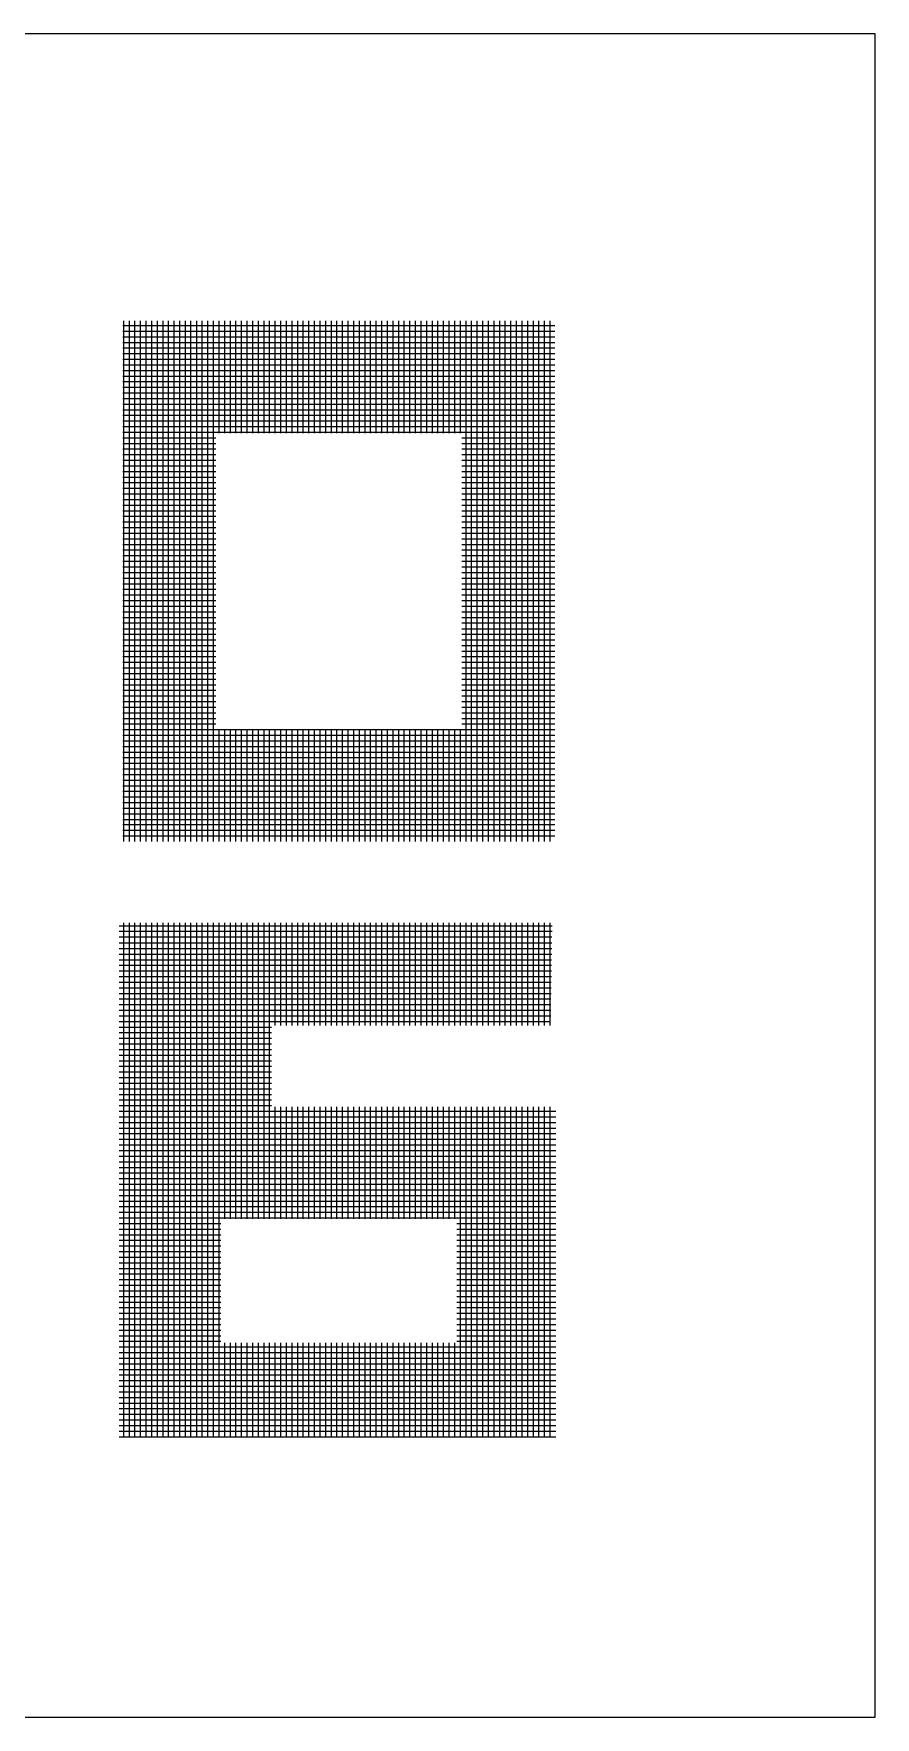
# Model space of a CAD drawing. Header units: millimetres. Extents: x -30 to 30, y -30 to 30.
# Drawn here: x 0 to 30, y -30 to 30 of the extents above; entities that cross this region are included whole.
import ezdxf

# ---------------------------------------------------------------- set-up
doc = ezdxf.new("R2010")
doc.units = ezdxf.units.MM
doc.layers.add('图层01', color=12, linetype='Continuous', true_color=0xc80000)

msp = doc.modelspace()

# ---------------------------------------------------------------- linework, layer by layer
at = {"layer": '图层01'}
msp.add_lwpolyline([(-30, -30), (30, -30), (30, 30), (-30, 30)], close=True, dxfattribs=at)
msp.add_lwpolyline([(-30, -30), (30, -30), (30, 30), (-30, 30)], close=True, dxfattribs=at)
msp.add_lwpolyline([(-30, -30), (30, -30), (30, 30), (-30, 30)], close=True, dxfattribs=at)
msp.add_lwpolyline([(-30, -30), (30, -30), (30, 30), (-30, 30)], close=True, dxfattribs=at)
msp.add_lwpolyline([(-30, -30), (30, -30), (30, 30), (-30, 30)], close=True, dxfattribs=at)
msp.add_lwpolyline([(-30, -30), (30, -30), (30, 30), (-30, 30)], close=True, dxfattribs=at)
msp.add_lwpolyline([(-30, -30), (30, -30), (30, 30), (-30, 30)], close=True, dxfattribs=at)
msp.add_lwpolyline([(-30, -30), (30, -30), (30, 30), (-30, 30)], close=True, dxfattribs=at)
msp.add_lwpolyline([(-30, -30), (30, -30), (30, 30), (-30, 30)], close=True, dxfattribs=at)
msp.add_lwpolyline([(-30, -30), (30, -30), (30, 30), (-30, 30)], close=True, dxfattribs=at)
msp.add_lwpolyline([(-30, -30), (30, -30), (30, 30), (-30, 30)], close=True, dxfattribs=at)
msp.add_lwpolyline([(-30, -30), (30, -30), (30, 30), (-30, 30)], close=True, dxfattribs=at)
msp.add_lwpolyline([(-30, -30), (30, -30), (30, 30), (-30, 30)], close=True, dxfattribs=at)
msp.add_lwpolyline([(-30, -30), (30, -30), (30, 30), (-30, 30)], close=True, dxfattribs=at)
msp.add_lwpolyline([(-30, -30), (30, -30), (30, 30), (-30, 30)], close=True, dxfattribs=at)
msp.add_lwpolyline([(-30, -30), (30, -30), (30, 30), (-30, 30)], close=True, dxfattribs=at)
msp.add_lwpolyline([(-30, -30), (30, -30), (30, 30), (-30, 30)], close=True, dxfattribs=at)
msp.add_lwpolyline([(-30, -30), (30, -30), (30, 30), (-30, 30)], close=True, dxfattribs=at)
msp.add_lwpolyline([(-30, -30), (30, -30), (30, 30), (-30, 30)], close=True, dxfattribs=at)
msp.add_lwpolyline([(-30, -30), (30, -30), (30, 30), (-30, 30)], close=True, dxfattribs=at)
msp.add_lwpolyline([(-30, -30), (30, -30), (30, 30), (-30, 30)], close=True, dxfattribs=at)
msp.add_lwpolyline([(-30, -30), (30, -30), (30, 30), (-30, 30)], close=True, dxfattribs=at)
msp.add_lwpolyline([(-30, -30), (30, -30), (30, 30), (-30, 30)], close=True, dxfattribs=at)
msp.add_lwpolyline([(-30, -30), (30, -30), (30, 30), (-30, 30)], close=True, dxfattribs=at)
msp.add_lwpolyline([(-30, -30), (30, -30), (30, 30), (-30, 30)], close=True, dxfattribs=at)
msp.add_lwpolyline([(-30, -30), (30, -30), (30, 30), (-30, 30)], close=True, dxfattribs=at)
msp.add_lwpolyline([(-30, -30), (30, -30), (30, 30), (-30, 30)], close=True, dxfattribs=at)
msp.add_lwpolyline([(-30, -30), (30, -30), (30, 30), (-30, 30)], close=True, dxfattribs=at)
msp.add_lwpolyline([(-30, -30), (30, -30), (30, 30), (-30, 30)], close=True, dxfattribs=at)
msp.add_lwpolyline([(-30, -30), (30, -30), (30, 30), (-30, 30)], close=True, dxfattribs=at)
msp.add_lwpolyline([(-30, -30), (30, -30), (30, 30), (-30, 30)], close=True, dxfattribs=at)
msp.add_lwpolyline([(-30, -30), (30, -30), (30, 30), (-30, 30)], close=True, dxfattribs=at)
msp.add_lwpolyline([(-30, -30), (30, -30), (30, 30), (-30, 30)], close=True, dxfattribs=at)
msp.add_lwpolyline([(-30, -30), (30, -30), (30, 30), (-30, 30)], close=True, dxfattribs=at)
msp.add_lwpolyline([(-30, -30), (30, -30), (30, 30), (-30, 30)], close=True, dxfattribs=at)
msp.add_lwpolyline([(-30, -30), (30, -30), (30, 30), (-30, 30)], close=True, dxfattribs=at)
msp.add_lwpolyline([(-30, -30), (30, -30), (30, 30), (-30, 30)], close=True, dxfattribs=at)
msp.add_lwpolyline([(-30, -30), (30, -30), (30, 30), (-30, 30)], close=True, dxfattribs=at)
msp.add_lwpolyline([(-30, -30), (30, -30), (30, 30), (-30, 30)], close=True, dxfattribs=at)
msp.add_lwpolyline([(-30, -30), (30, -30), (30, 30), (-30, 30)], close=True, dxfattribs=at)
for points in [[(3.177, 19.6), (18.581, 19.6)], [(3.177, 19.6), (18.581, 19.6)], [(3.177, 19.4), (18.581, 19.4)], [(3.177, 19.4), (18.581, 19.4)], [(3.177, 19.2), (18.581, 19.2)], [(3.177, 19.2), (18.581, 19.2)], [(3.2, 19.761), (3.2, 1.207)], [(3.2, 19.761), (3.2, 1.207)], [(3.4, 19.761), (3.4, 1.207)], [(3.4, 19.761), (3.4, 1.207)], [(3.6, 19.761), (3.6, 1.207)], [(3.6, 19.761), (3.6, 1.207)], [(3.8, 19.761), (3.8, 1.207)], [(3.8, 19.761), (3.8, 1.207)], [(4, 19.761), (4, 1.207)], [(4, 19.761), (4, 1.207)], [(4.2, 19.761), (4.2, 1.207)], [(4.2, 19.761), (4.2, 1.207)], [(4.4, 19.761), (4.4, 1.207)], [(4.4, 19.761), (4.4, 1.207)], [(4.6, 19.761), (4.6, 1.207)], [(4.6, 19.761), (4.6, 1.207)], [(4.8, 19.761), (4.8, 1.207)], [(4.8, 19.761), (4.8, 1.207)], [(5, 19.761), (5, 1.207)], [(5, 19.761), (5, 1.207)], [(5.2, 19.761), (5.2, 1.207)], [(5.2, 19.761), (5.2, 1.207)], [(5.4, 19.761), (5.4, 1.207)], [(5.4, 19.761), (5.4, 1.207)], [(5.6, 1.207), (5.6, 19.761)], [(5.6, 1.207), (5.6, 19.761)], [(5.8, 19.761), (5.8, 1.207)], [(5.8, 19.761), (5.8, 1.207)], [(6, 19.761), (6, 1.207)], [(6, 19.761), (6, 1.207)], [(6.2, 19.761), (6.2, 1.207)], [(6.2, 19.761), (6.2, 1.207)], [(6.4, 19.761), (6.4, 1.207)], [(6.4, 19.761), (6.4, 1.207)], [(6.6, 19.761), (6.6, 15.76)], [(6.6, 19.761), (6.6, 15.76)], [(6.8, 19.761), (6.8, 15.76)], [(6.8, 19.761), (6.8, 15.76)], [(7, 19.761), (7, 15.76)], [(7, 19.761), (7, 15.76)], [(7.2, 19.761), (7.2, 15.76)], [(7.2, 19.761), (7.2, 15.76)], [(7.4, 19.761), (7.4, 15.76)], [(7.4, 19.761), (7.4, 15.76)], [(7.6, 19.761), (7.6, 15.76)], [(7.6, 19.761), (7.6, 15.76)], [(7.8, 19.761), (7.8, 15.76)], [(7.8, 19.761), (7.8, 15.76)], [(8, 19.761), (8, 15.76)], [(8, 19.761), (8, 15.76)], [(8.2, 19.761), (8.2, 15.76)], [(8.2, 19.761), (8.2, 15.76)], [(8.4, 19.761), (8.4, 15.76)], [(8.4, 19.761), (8.4, 15.76)], [(8.6, 19.761), (8.6, 15.76)], [(8.6, 19.761), (8.6, 15.76)], [(8.8, 19.761), (8.8, 15.76)], [(8.8, 19.761), (8.8, 15.76)], [(9, 19.761), (9, 15.76)], [(9, 19.761), (9, 15.76)], [(9.2, 19.761), (9.2, 15.76)], [(9.2, 19.761), (9.2, 15.76)], [(9.4, 19.761), (9.4, 15.76)], [(9.4, 19.761), (9.4, 15.76)], [(9.6, 19.761), (9.6, 15.76)], [(9.6, 19.761), (9.6, 15.76)], [(9.8, 19.761), (9.8, 15.76)], [(9.8, 19.761), (9.8, 15.76)], [(10, 19.761), (10, 15.76)], [(10, 19.761), (10, 15.76)], [(10.2, 19.761), (10.2, 15.76)], [(10.2, 19.761), (10.2, 15.76)], [(10.4, 19.761), (10.4, 15.76)], [(10.4, 19.761), (10.4, 15.76)], [(10.6, 19.761), (10.6, 15.76)], [(10.6, 19.761), (10.6, 15.76)], [(10.8, 19.761), (10.8, 15.76)], [(10.8, 19.761), (10.8, 15.76)], [(11, 19.761), (11, 15.76)], [(11, 19.761), (11, 15.76)], [(11.2, 19.761), (11.2, 15.76)], [(11.2, 19.761), (11.2, 15.76)], [(11.4, 19.761), (11.4, 15.76)], [(11.4, 19.761), (11.4, 15.76)], [(11.6, 19.761), (11.6, 15.76)], [(11.6, 19.761), (11.6, 15.76)], [(11.8, 19.761), (11.8, 15.76)], [(11.8, 19.761), (11.8, 15.76)], [(12, 19.761), (12, 15.76)], [(12, 19.761), (12, 15.76)], [(12.2, 19.761), (12.2, 15.76)], [(12.2, 19.761), (12.2, 15.76)], [(12.4, 19.761), (12.4, 15.76)], [(12.4, 19.761), (12.4, 15.76)], [(12.6, 19.761), (12.6, 15.76)], [(12.6, 19.761), (12.6, 15.76)], [(12.8, 19.761), (12.8, 15.76)], [(12.8, 19.761), (12.8, 15.76)], [(13, 19.761), (13, 15.76)], [(13, 19.761), (13, 15.76)], [(13.2, 19.761), (13.2, 15.76)], [(13.2, 19.761), (13.2, 15.76)], [(13.4, 19.761), (13.4, 15.76)], [(13.4, 19.761), (13.4, 15.76)], [(13.6, 19.761), (13.6, 15.76)], [(13.6, 19.761), (13.6, 15.76)], [(13.8, 19.761), (13.8, 15.76)], [(13.8, 19.761), (13.8, 15.76)], [(14, 19.761), (14, 15.76)], [(14, 19.761), (14, 15.76)], [(14.2, 19.761), (14.2, 15.76)], [(14.2, 19.761), (14.2, 15.76)], [(14.4, 19.761), (14.4, 15.76)], [(14.4, 19.761), (14.4, 15.76)], [(14.6, 19.761), (14.6, 15.76)], [(14.6, 19.761), (14.6, 15.76)], [(14.8, 19.761), (14.8, 15.76)], [(14.8, 19.761), (14.8, 15.76)], [(15, 19.761), (15, 15.76)], [(15, 19.761), (15, 15.76)], [(15.2, 19.761), (15.2, 15.76)], [(15.2, 19.761), (15.2, 15.76)], [(15.4, 19.761), (15.4, 1.207)], [(15.4, 19.761), (15.4, 1.207)], [(15.6, 19.761), (15.6, 1.207)], [(15.6, 19.761), (15.6, 1.207)], [(15.8, 19.761), (15.8, 1.207)], [(15.8, 19.761), (15.8, 1.207)], [(16, 19.761), (16, 1.207)], [(16, 19.761), (16, 1.207)], [(16.2, 19.761), (16.2, 1.207)], [(16.2, 19.761), (16.2, 1.207)], [(16.4, 19.761), (16.4, 1.207)], [(16.4, 19.761), (16.4, 1.207)], [(16.6, 19.761), (16.6, 1.207)], [(16.6, 19.761), (16.6, 1.207)], [(16.8, 19.761), (16.8, 1.207)], [(16.8, 19.761), (16.8, 1.207)], [(17, 19.761), (17, 1.207)], [(17, 19.761), (17, 1.207)], [(17.2, 19.761), (17.2, 1.207)], [(17.2, 19.761), (17.2, 1.207)], [(17.4, 19.761), (17.4, 1.207)], [(17.4, 19.761), (17.4, 1.207)], [(17.6, 19.761), (17.6, 1.207)], [(17.6, 19.761), (17.6, 1.207)], [(17.8, 19.761), (17.8, 1.207)], [(17.8, 19.761), (17.8, 1.207)], [(18, 19.761), (18, 1.207)], [(18, 19.761), (18, 1.207)], [(18.2, 19.761), (18.2, 1.207)], [(18.2, 19.761), (18.2, 1.207)], [(18.4, 19.761), (18.4, 1.207)], [(18.4, 19.761), (18.4, 1.207)], [(3.177, 19), (18.581, 19)], [(3.177, 19), (18.581, 19)], [(3.177, 18.8), (18.581, 18.8)], [(3.177, 18.8), (18.581, 18.8)], [(3.177, 18.6), (18.581, 18.6)], [(3.177, 18.6), (18.581, 18.6)], [(3.177, 18.4), (18.581, 18.4)], [(3.177, 18.4), (18.581, 18.4)], [(3.177, 18.2), (18.581, 18.2)], [(3.177, 18.2), (18.581, 18.2)], [(3.177, 18), (18.581, 18)], [(3.177, 18), (18.581, 18)], [(3.177, 17.8), (18.581, 17.8)], [(3.177, 17.8), (18.581, 17.8)], [(3.177, 17.6), (18.581, 17.6)], [(3.177, 17.6), (18.581, 17.6)], [(3.177, 17.4), (18.581, 17.4)], [(3.177, 17.4), (18.581, 17.4)], [(3.177, 17.2), (18.581, 17.2)], [(3.177, 17.2), (18.581, 17.2)], [(3.177, 17), (18.581, 17)], [(3.177, 17), (18.581, 17)], [(3.177, 16.8), (18.581, 16.8)], [(3.177, 16.8), (18.581, 16.8)], [(3.177, 16.6), (18.581, 16.6)], [(3.177, 16.6), (18.581, 16.6)], [(3.177, 16.4), (18.581, 16.4)], [(3.177, 16.4), (18.581, 16.4)], [(3.177, 16.2), (18.581, 16.2)], [(3.177, 16.2), (18.581, 16.2)], [(3.177, 16), (18.581, 16)], [(3.177, 16), (18.581, 16)], [(3.177, 15.8), (18.581, 15.8)], [(3.177, 15.8), (18.581, 15.8)], [(3.177, 15.6), (6.499, 15.6)], [(3.177, 15.6), (6.499, 15.6)], [(15.259, 15.6), (18.581, 15.6)], [(15.259, 15.6), (18.581, 15.6)], [(3.177, 15.4), (6.499, 15.4)], [(3.177, 15.4), (6.499, 15.4)], [(3.177, 15.2), (6.499, 15.2)], [(3.177, 15.2), (6.499, 15.2)], [(3.177, 15), (6.499, 15)], [(3.177, 15), (6.499, 15)], [(15.259, 15.4), (18.581, 15.4)], [(15.259, 15.4), (18.581, 15.4)], [(15.259, 15.2), (18.581, 15.2)], [(15.259, 15.2), (18.581, 15.2)], [(15.259, 15), (18.581, 15)], [(15.259, 15), (18.581, 15)], [(3.177, 14.8), (6.499, 14.8)], [(3.177, 14.8), (6.499, 14.8)], [(3.177, 14.6), (6.499, 14.6)], [(3.177, 14.6), (6.499, 14.6)], [(3.177, 14.4), (6.499, 14.4)], [(3.177, 14.4), (6.499, 14.4)], [(15.259, 14.8), (18.581, 14.8)], [(15.259, 14.8), (18.581, 14.8)], [(15.259, 14.6), (18.581, 14.6)], [(15.259, 14.6), (18.581, 14.6)], [(15.259, 14.4), (18.581, 14.4)], [(15.259, 14.4), (18.581, 14.4)], [(3.177, 14.2), (6.499, 14.2)], [(3.177, 14.2), (6.499, 14.2)], [(3.177, 14), (6.499, 14)], [(3.177, 14), (6.499, 14)], [(3.177, 13.8), (6.499, 13.8)], [(3.177, 13.8), (6.499, 13.8)], [(15.259, 14.2), (18.581, 14.2)], [(15.259, 14.2), (18.581, 14.2)], [(15.259, 14), (18.581, 14)], [(15.259, 14), (18.581, 14)], [(15.259, 13.8), (18.581, 13.8)], [(15.259, 13.8), (18.581, 13.8)], [(3.177, 13.6), (6.499, 13.6)], [(3.177, 13.6), (6.499, 13.6)], [(3.177, 13.4), (6.499, 13.4)], [(3.177, 13.4), (6.499, 13.4)], [(3.177, 13.2), (6.499, 13.2)], [(3.177, 13.2), (6.499, 13.2)], [(15.259, 13.6), (18.581, 13.6)], [(15.259, 13.6), (18.581, 13.6)], [(15.259, 13.4), (18.581, 13.4)], [(15.259, 13.4), (18.581, 13.4)], [(15.259, 13.2), (18.581, 13.2)], [(15.259, 13.2), (18.581, 13.2)], [(3.177, 13), (6.499, 13)], [(3.177, 13), (6.499, 13)], [(3.177, 12.8), (6.499, 12.8)], [(3.177, 12.8), (6.499, 12.8)], [(3.177, 12.6), (6.499, 12.6)], [(3.177, 12.6), (6.499, 12.6)], [(15.259, 13), (18.581, 13)], [(15.259, 13), (18.581, 13)], [(15.259, 12.8), (18.581, 12.8)], [(15.259, 12.8), (18.581, 12.8)], [(15.259, 12.6), (18.581, 12.6)], [(15.259, 12.6), (18.581, 12.6)], [(3.177, 12.4), (6.499, 12.4)], [(3.177, 12.4), (6.499, 12.4)], [(3.177, 12.2), (6.499, 12.2)], [(3.177, 12.2), (6.499, 12.2)], [(3.177, 12), (6.499, 12)], [(3.177, 12), (6.499, 12)], [(15.259, 12.4), (18.581, 12.4)], [(15.259, 12.4), (18.581, 12.4)], [(15.259, 12.2), (18.581, 12.2)], [(15.259, 12.2), (18.581, 12.2)], [(15.259, 12), (18.581, 12)], [(15.259, 12), (18.581, 12)], [(3.177, 11.8), (6.499, 11.8)], [(3.177, 11.8), (6.499, 11.8)], [(3.177, 11.6), (6.499, 11.6)], [(3.177, 11.6), (6.499, 11.6)], [(3.177, 11.4), (6.499, 11.4)], [(3.177, 11.4), (6.499, 11.4)], [(15.259, 11.8), (18.581, 11.8)], [(15.259, 11.8), (18.581, 11.8)], [(15.259, 11.6), (18.581, 11.6)], [(15.259, 11.6), (18.581, 11.6)], [(15.259, 11.4), (18.581, 11.4)], [(15.259, 11.4), (18.581, 11.4)], [(3.177, 11.2), (6.499, 11.2)], [(3.177, 11.2), (6.499, 11.2)], [(3.177, 11), (6.499, 11)], [(3.177, 11), (6.499, 11)], [(3.177, 10.8), (6.499, 10.8)], [(3.177, 10.8), (6.499, 10.8)], [(15.259, 11.2), (18.581, 11.2)], [(15.259, 11.2), (18.581, 11.2)], [(15.259, 11), (18.581, 11)], [(15.259, 11), (18.581, 11)], [(15.259, 10.8), (18.581, 10.8)], [(15.259, 10.8), (18.581, 10.8)], [(3.177, 10.6), (6.499, 10.6)], [(3.177, 10.6), (6.499, 10.6)], [(3.177, 10.4), (6.499, 10.4)], [(3.177, 10.4), (6.499, 10.4)], [(3.177, 10.2), (6.499, 10.2)], [(3.177, 10.2), (6.499, 10.2)], [(15.259, 10.6), (18.581, 10.6)], [(15.259, 10.6), (18.581, 10.6)], [(15.259, 10.4), (18.581, 10.4)], [(15.259, 10.4), (18.581, 10.4)], [(15.259, 10.2), (18.581, 10.2)], [(15.259, 10.2), (18.581, 10.2)], [(3.177, 10), (6.499, 10)], [(3.177, 10), (6.499, 10)], [(3.177, 9.8), (6.499, 9.8)], [(3.177, 9.8), (6.499, 9.8)], [(3.177, 9.6), (6.499, 9.6)], [(3.177, 9.6), (6.499, 9.6)], [(15.259, 10), (18.581, 10)], [(15.259, 10), (18.581, 10)], [(15.259, 9.8), (18.581, 9.8)], [(15.259, 9.8), (18.581, 9.8)], [(15.259, 9.6), (18.581, 9.6)], [(15.259, 9.6), (18.581, 9.6)], [(3.177, 9.4), (6.499, 9.4)], [(3.177, 9.4), (6.499, 9.4)], [(3.177, 9.2), (6.499, 9.2)], [(3.177, 9.2), (6.499, 9.2)], [(3.177, 9), (6.499, 9)], [(3.177, 9), (6.499, 9)], [(15.259, 9.4), (18.581, 9.4)], [(15.259, 9.4), (18.581, 9.4)], [(15.259, 9.2), (18.581, 9.2)], [(15.259, 9.2), (18.581, 9.2)], [(15.259, 9), (18.581, 9)], [(15.259, 9), (18.581, 9)], [(3.177, 8.794), (6.499, 8.794)], [(3.177, 8.794), (6.499, 8.794)], [(3.177, 8.6), (6.499, 8.6)], [(3.177, 8.6), (6.499, 8.6)], [(15.259, 8.794), (18.581, 8.794)], [(15.259, 8.794), (18.581, 8.794)], [(15.259, 8.6), (18.581, 8.6)], [(15.259, 8.6), (18.581, 8.6)], [(3.177, 8.4), (6.499, 8.4)], [(3.177, 8.4), (6.499, 8.4)], [(3.177, 8.2), (6.499, 8.2)], [(3.177, 8.2), (6.499, 8.2)], [(3.177, 8), (6.499, 8)], [(3.177, 8), (6.499, 8)], [(15.259, 8.4), (18.581, 8.4)], [(15.259, 8.4), (18.581, 8.4)], [(15.259, 8.2), (18.581, 8.2)], [(15.259, 8.2), (18.581, 8.2)], [(15.259, 8), (18.581, 8)], [(15.259, 8), (18.581, 8)], [(3.177, 7.8), (6.499, 7.8)], [(3.177, 7.8), (6.499, 7.8)], [(3.177, 7.6), (6.499, 7.6)], [(3.177, 7.6), (6.499, 7.6)], [(3.177, 7.4), (6.499, 7.4)], [(3.177, 7.4), (6.499, 7.4)], [(15.259, 7.8), (18.581, 7.8)], [(15.259, 7.8), (18.581, 7.8)], [(15.259, 7.6), (18.581, 7.6)], [(15.259, 7.6), (18.581, 7.6)], [(15.259, 7.4), (18.581, 7.4)], [(15.259, 7.4), (18.581, 7.4)], [(3.177, 7.2), (6.499, 7.2)], [(3.177, 7.2), (6.499, 7.2)], [(3.177, 7), (6.499, 7)], [(3.177, 7), (6.499, 7)], [(3.177, 6.8), (6.499, 6.8)], [(3.177, 6.8), (6.499, 6.8)], [(3.177, 6.6), (6.499, 6.6)], [(3.177, 6.6), (6.499, 6.6)], [(15.259, 7.2), (18.581, 7.2)], [(15.259, 7.2), (18.581, 7.2)], [(15.259, 7), (18.581, 7)], [(15.259, 7), (18.581, 7)], [(15.259, 6.8), (18.581, 6.8)], [(15.259, 6.8), (18.581, 6.8)], [(15.259, 6.6), (18.581, 6.6)], [(15.259, 6.6), (18.581, 6.6)], [(3.177, 6.4), (6.499, 6.4)], [(3.177, 6.4), (6.499, 6.4)], [(3.177, 6.2), (6.499, 6.2)], [(3.177, 6.2), (6.499, 6.2)], [(3.177, 6), (6.499, 6)], [(3.177, 6), (6.499, 6)], [(15.259, 6.4), (18.581, 6.4)], [(15.259, 6.4), (18.581, 6.4)], [(15.259, 6.2), (18.581, 6.2)], [(15.259, 6.2), (18.581, 6.2)], [(15.259, 6), (18.581, 6)], [(15.259, 6), (18.581, 6)], [(3.177, 5.8), (6.499, 5.8)], [(3.177, 5.8), (6.499, 5.8)], [(3.177, 5.6), (6.499, 5.6)], [(3.177, 5.6), (6.499, 5.6)], [(15.259, 5.8), (18.581, 5.8)], [(15.259, 5.8), (18.581, 5.8)], [(15.259, 5.6), (18.581, 5.6)], [(15.259, 5.6), (18.581, 5.6)], [(3.177, 5.4), (6.499, 5.4)], [(3.177, 5.4), (6.499, 5.4)], [(3.177, 5.2), (18.581, 5.2)], [(3.177, 5.2), (18.581, 5.2)], [(3.177, 5), (18.581, 5)], [(3.177, 5), (18.581, 5)], [(6.6, 5.208), (6.6, 1.207)], [(6.6, 5.208), (6.6, 1.207)], [(6.8, 5.208), (6.8, 1.207)], [(6.8, 5.208), (6.8, 1.207)], [(7, 5.208), (7, 1.207)], [(7, 5.208), (7, 1.207)], [(7.2, 5.208), (7.2, 1.207)], [(7.2, 5.208), (7.2, 1.207)], [(7.4, 5.208), (7.4, 1.207)], [(7.4, 5.208), (7.4, 1.207)], [(7.6, 5.208), (7.6, 1.207)], [(7.6, 5.208), (7.6, 1.207)], [(7.8, 5.208), (7.8, 1.207)], [(7.8, 5.208), (7.8, 1.207)], [(8, 5.208), (8, 1.207)], [(8, 5.208), (8, 1.207)], [(8.2, 5.208), (8.2, 1.207)], [(8.2, 5.208), (8.2, 1.207)], [(8.4, 5.208), (8.4, 1.207)], [(8.4, 5.208), (8.4, 1.207)], [(8.6, 5.208), (8.6, 1.207)], [(8.6, 5.208), (8.6, 1.207)], [(8.8, 5.208), (8.8, 1.207)], [(8.8, 5.208), (8.8, 1.207)], [(9, 5.208), (9, 1.207)], [(9, 5.208), (9, 1.207)], [(9.2, 5.208), (9.2, 1.207)], [(9.2, 5.208), (9.2, 1.207)], [(9.4, 5.208), (9.4, 1.207)], [(9.4, 5.208), (9.4, 1.207)], [(9.6, 5.208), (9.6, 1.207)], [(9.6, 5.208), (9.6, 1.207)], [(9.8, 5.208), (9.8, 1.207)], [(9.8, 5.208), (9.8, 1.207)], [(10, 5.208), (10, 1.207)], [(10, 5.208), (10, 1.207)], [(10.2, 5.208), (10.2, 1.207)], [(10.2, 5.208), (10.2, 1.207)], [(10.4, 5.208), (10.4, 1.207)], [(10.4, 5.208), (10.4, 1.207)], [(10.6, 5.208), (10.6, 1.207)], [(10.6, 5.208), (10.6, 1.207)], [(10.8, 5.208), (10.8, 1.207)], [(10.8, 5.208), (10.8, 1.207)], [(11, 5.208), (11, 1.207)], [(11, 5.208), (11, 1.207)], [(11.2, 5.208), (11.2, 1.207)], [(11.2, 5.208), (11.2, 1.207)], [(11.4, 5.208), (11.4, 1.207)], [(11.4, 5.208), (11.4, 1.207)], [(11.6, 5.208), (11.6, 1.207)], [(11.6, 5.208), (11.6, 1.207)], [(11.8, 5.208), (11.8, 1.207)], [(11.8, 5.208), (11.8, 1.207)], [(12, 5.208), (12, 1.207)], [(12, 5.208), (12, 1.207)], [(12.2, 5.208), (12.2, 1.207)], [(12.2, 5.208), (12.2, 1.207)], [(12.4, 5.208), (12.4, 1.207)], [(12.4, 5.208), (12.4, 1.207)], [(12.6, 5.208), (12.6, 1.207)], [(12.6, 5.208), (12.6, 1.207)], [(12.8, 5.208), (12.8, 1.207)], [(12.8, 5.208), (12.8, 1.207)], [(13, 5.208), (13, 1.207)], [(13, 5.208), (13, 1.207)], [(13.2, 5.208), (13.2, 1.207)], [(13.2, 5.208), (13.2, 1.207)], [(13.4, 5.208), (13.4, 1.207)], [(13.4, 5.208), (13.4, 1.207)], [(13.6, 5.208), (13.6, 1.207)], [(13.6, 5.208), (13.6, 1.207)], [(13.8, 5.208), (13.8, 1.207)], [(13.8, 5.208), (13.8, 1.207)], [(14, 5.208), (14, 1.207)], [(14, 5.208), (14, 1.207)], [(14.2, 5.208), (14.2, 1.207)], [(14.2, 5.208), (14.2, 1.207)], [(14.4, 5.208), (14.4, 1.207)], [(14.4, 5.208), (14.4, 1.207)], [(14.6, 5.208), (14.6, 1.207)], [(14.6, 5.208), (14.6, 1.207)], [(14.8, 5.208), (14.8, 1.207)], [(14.8, 5.208), (14.8, 1.207)], [(15, 5.208), (15, 1.207)], [(15, 5.208), (15, 1.207)], [(15.2, 5.208), (15.2, 1.207)], [(15.2, 5.208), (15.2, 1.207)], [(15.259, 5.4), (18.581, 5.4)], [(15.259, 5.4), (18.581, 5.4)], [(3.177, 4.8), (18.581, 4.8)], [(3.177, 4.8), (18.581, 4.8)], [(3.177, 4.6), (18.581, 4.6)], [(3.177, 4.6), (18.581, 4.6)], [(3.177, 4.4), (18.581, 4.4)], [(3.177, 4.4), (18.581, 4.4)], [(3.177, 4.2), (18.581, 4.2)], [(3.177, 4.2), (18.581, 4.2)], [(3.177, 4), (18.581, 4)], [(3.177, 4), (18.581, 4)], [(3.177, 3.8), (18.581, 3.8)], [(3.177, 3.8), (18.581, 3.8)], [(3.177, 3.6), (18.581, 3.6)], [(3.177, 3.6), (18.581, 3.6)], [(3.177, 3.4), (18.581, 3.4)], [(3.177, 3.4), (18.581, 3.4)], [(3.177, 3.2), (18.581, 3.2)], [(3.177, 3.2), (18.581, 3.2)], [(3.177, 3), (18.581, 3)], [(3.177, 3), (18.581, 3)], [(3.177, 2.8), (18.581, 2.8)], [(3.177, 2.8), (18.581, 2.8)], [(3.177, 2.6), (18.581, 2.6)], [(3.177, 2.6), (18.581, 2.6)], [(3.177, 2.4), (18.581, 2.4)], [(3.177, 2.4), (18.581, 2.4)], [(3.177, 2.2), (18.581, 2.2)], [(3.177, 2.2), (18.581, 2.2)], [(3.177, 2), (18.581, 2)], [(3.177, 2), (18.581, 2)], [(18.581, 1.8), (3.177, 1.8)], [(18.581, 1.8), (3.177, 1.8)], [(18.581, 1.6), (3.177, 1.6)], [(18.581, 1.6), (3.177, 1.6)], [(18.581, 1.4), (3.177, 1.4)], [(18.581, 1.4), (3.177, 1.4)], [(3.2, -1.687), (3.2, -20.025)], [(3.2, -1.687), (3.2, -20.025)], [(3.4, -1.687), (3.4, -20.025)], [(3.4, -1.687), (3.4, -20.025)], [(3.6, -1.687), (3.6, -20.025)], [(3.6, -1.687), (3.6, -20.025)], [(3.8, -1.687), (3.8, -20.025)], [(3.8, -1.687), (3.8, -20.025)], [(4, -1.687), (4, -20.025)], [(4, -1.687), (4, -20.025)], [(4.2, -1.687), (4.2, -20.025)], [(4.2, -1.687), (4.2, -20.025)], [(4.4, -1.687), (4.4, -20.025)], [(4.4, -1.687), (4.4, -20.025)], [(4.6, -1.687), (4.6, -20.025)], [(4.6, -1.687), (4.6, -20.025)], [(4.8, -1.687), (4.8, -20.025)], [(4.8, -1.687), (4.8, -20.025)], [(5, -1.687), (5, -20.025)], [(5, -1.687), (5, -20.025)], [(5.2, -1.687), (5.2, -20.025)], [(5.2, -1.687), (5.2, -20.025)], [(5.4, -1.687), (5.4, -20.025)], [(5.4, -1.687), (5.4, -20.025)], [(5.6, -20.025), (5.6, -1.687)], [(5.6, -20.025), (5.6, -1.687)], [(5.8, -1.687), (5.8, -20.025)], [(5.8, -1.687), (5.8, -20.025)], [(6, -1.687), (6, -20.025)], [(6, -1.687), (6, -20.025)], [(6.2, -1.687), (6.2, -20.025)], [(6.2, -1.687), (6.2, -20.025)], [(6.4, -1.687), (6.4, -20.025)], [(6.4, -1.687), (6.4, -20.025)], [(6.6, -1.687), (6.6, -20.025)], [(6.6, -1.687), (6.6, -20.025)], [(6.8, -1.687), (6.8, -12.235)], [(6.8, -1.687), (6.8, -12.235)], [(7, -1.687), (7, -12.235)], [(7, -1.687), (7, -12.235)], [(7.2, -1.687), (7.2, -12.235)], [(7.2, -1.687), (7.2, -12.235)], [(7.4, -1.687), (7.4, -12.235)], [(7.4, -1.687), (7.4, -12.235)], [(7.6, -1.687), (7.6, -12.235)], [(7.6, -1.687), (7.6, -12.235)], [(7.8, -1.687), (7.8, -12.235)], [(7.8, -1.687), (7.8, -12.235)], [(8, -1.687), (8, -12.235)], [(8, -1.687), (8, -12.235)], [(8.2, -1.687), (8.2, -12.235)], [(8.2, -1.687), (8.2, -12.235)], [(8.4, -1.687), (8.4, -12.235)], [(8.4, -1.687), (8.4, -12.235)], [(8.6, -1.687), (8.6, -5.346)], [(8.6, -1.687), (8.6, -5.346)], [(8.8, -1.687), (8.8, -5.346)], [(8.8, -1.687), (8.8, -5.346)], [(9, -1.687), (9, -5.346)], [(9, -1.687), (9, -5.346)], [(9.2, -1.687), (9.2, -5.346)], [(9.2, -1.687), (9.2, -5.346)], [(9.4, -1.687), (9.4, -5.346)], [(9.4, -1.687), (9.4, -5.346)], [(9.6, -1.687), (9.6, -5.346)], [(9.6, -1.687), (9.6, -5.346)], [(9.8, -1.687), (9.8, -5.346)], [(9.8, -1.687), (9.8, -5.346)], [(10, -1.687), (10, -5.346)], [(10, -1.687), (10, -5.346)], [(10.2, -1.687), (10.2, -5.346)], [(10.2, -1.687), (10.2, -5.346)], [(10.4, -1.687), (10.4, -5.346)], [(10.4, -1.687), (10.4, -5.346)], [(10.6, -1.687), (10.6, -5.346)], [(10.6, -1.687), (10.6, -5.346)], [(10.8, -1.687), (10.8, -5.346)], [(10.8, -1.687), (10.8, -5.346)], [(11, -1.687), (11, -5.346)], [(11, -1.687), (11, -5.346)], [(11.2, -1.687), (11.2, -5.346)], [(11.2, -1.687), (11.2, -5.346)], [(11.4, -1.687), (11.4, -5.346)], [(11.4, -1.687), (11.4, -5.346)], [(11.6, -1.687), (11.6, -5.346)], [(11.6, -1.687), (11.6, -5.346)], [(11.8, -1.687), (11.8, -5.346)], [(11.8, -1.687), (11.8, -5.346)], [(12, -1.687), (12, -5.346)], [(12, -1.687), (12, -5.346)], [(12.2, -1.687), (12.2, -5.346)], [(12.2, -1.687), (12.2, -5.346)], [(12.4, -1.687), (12.4, -5.346)], [(12.4, -1.687), (12.4, -5.346)], [(12.6, -1.687), (12.6, -5.346)], [(12.6, -1.687), (12.6, -5.346)], [(12.8, -1.687), (12.8, -5.346)], [(12.8, -1.687), (12.8, -5.346)], [(13, -1.687), (13, -5.346)], [(13, -1.687), (13, -5.346)], [(13.2, -1.687), (13.2, -5.346)], [(13.2, -1.687), (13.2, -5.346)], [(13.4, -1.687), (13.4, -5.346)], [(13.4, -1.687), (13.4, -5.346)], [(13.6, -1.687), (13.6, -5.346)], [(13.6, -1.687), (13.6, -5.346)], [(13.8, -1.687), (13.8, -5.346)], [(13.8, -1.687), (13.8, -5.346)], [(14, -1.687), (14, -5.346)], [(14, -1.687), (14, -5.346)], [(14.2, -1.687), (14.2, -5.346)], [(14.2, -1.687), (14.2, -5.346)], [(14.4, -1.687), (14.4, -5.346)], [(14.4, -1.687), (14.4, -5.346)], [(14.6, -1.687), (14.6, -5.346)], [(14.6, -1.687), (14.6, -5.346)], [(14.8, -1.687), (14.8, -5.346)], [(14.8, -1.687), (14.8, -5.346)], [(15, -1.687), (15, -5.346)], [(15, -1.687), (15, -5.346)], [(15.2, -1.687), (15.2, -5.346)], [(15.2, -1.687), (15.2, -5.346)], [(15.4, -1.687), (15.4, -5.346)], [(15.4, -1.687), (15.4, -5.346)], [(15.6, -1.687), (15.6, -5.346)], [(15.6, -1.687), (15.6, -5.346)], [(15.8, -1.687), (15.8, -5.346)], [(15.8, -1.687), (15.8, -5.346)], [(16, -1.687), (16, -5.346)], [(16, -1.687), (16, -5.346)], [(16.2, -1.687), (16.2, -5.346)], [(16.2, -1.687), (16.2, -5.346)], [(16.4, -1.687), (16.4, -5.346)], [(16.4, -1.687), (16.4, -5.346)], [(16.6, -1.687), (16.6, -5.346)], [(16.6, -1.687), (16.6, -5.346)], [(16.8, -1.687), (16.8, -5.346)], [(16.8, -1.687), (16.8, -5.346)], [(17, -1.687), (17, -5.346)], [(17, -1.687), (17, -5.346)], [(17.2, -1.687), (17.2, -5.346)], [(17.2, -1.687), (17.2, -5.346)], [(17.4, -1.687), (17.4, -5.346)], [(17.4, -1.687), (17.4, -5.346)], [(17.6, -1.687), (17.6, -5.346)], [(17.6, -1.687), (17.6, -5.346)], [(17.8, -1.687), (17.8, -5.346)], [(17.8, -1.687), (17.8, -5.346)], [(18, -1.687), (18, -5.346)], [(18, -1.687), (18, -5.346)], [(18.2, -1.687), (18.2, -5.346)], [(18.2, -1.687), (18.2, -5.346)], [(18.4, -1.687), (18.4, -5.346)], [(18.4, -1.687), (18.4, -5.346)], [(18.482, -1.8), (3.048, -1.8)], [(18.482, -1.8), (3.048, -1.8)], [(18.479, -2), (3.048, -2)], [(18.479, -2), (3.048, -2)], [(18.475, -2.2), (3.048, -2.2)], [(18.475, -2.2), (3.048, -2.2)], [(3.048, -2.4), (18.472, -2.4)], [(3.048, -2.4), (18.472, -2.4)], [(3.048, -2.6), (18.468, -2.6)], [(3.048, -2.6), (18.468, -2.6)], [(3.048, -2.8), (18.465, -2.8)], [(3.048, -2.8), (18.465, -2.8)], [(3.048, -3), (18.462, -3)], [(3.048, -3), (18.462, -3)], [(3.048, -3.2), (18.458, -3.2)], [(3.048, -3.2), (18.458, -3.2)], [(3.048, -3.4), (18.455, -3.4)], [(3.048, -3.4), (18.455, -3.4)], [(3.048, -3.6), (18.452, -3.6)], [(3.048, -3.6), (18.452, -3.6)], [(3.048, -3.8), (18.448, -3.8)], [(3.048, -3.8), (18.448, -3.8)], [(3.048, -4), (18.445, -4)], [(3.048, -4), (18.445, -4)], [(3.048, -4.2), (18.441, -4.2)], [(3.048, -4.2), (18.441, -4.2)], [(3.048, -4.4), (18.438, -4.4)], [(3.048, -4.4), (18.438, -4.4)], [(3.048, -4.6), (18.435, -4.6)], [(3.048, -4.6), (18.435, -4.6)], [(3.048, -4.8), (18.431, -4.8)], [(3.048, -4.8), (18.431, -4.8)], [(3.048, -5), (18.428, -5)], [(3.048, -5), (18.428, -5)], [(3.048, -5.2), (18.425, -5.2)], [(3.048, -5.2), (18.425, -5.2)], [(3.048, -5.4), (8.482, -5.4)], [(3.048, -5.4), (8.482, -5.4)], [(3.048, -5.6), (8.482, -5.6)], [(3.048, -5.6), (8.482, -5.6)], [(3.048, -5.8), (8.482, -5.8)], [(3.048, -5.8), (8.482, -5.8)], [(3.048, -6), (8.482, -6)], [(3.048, -6), (8.482, -6)], [(3.048, -6.2), (8.482, -6.2)], [(3.048, -6.2), (8.482, -6.2)], [(3.048, -6.4), (8.482, -6.4)], [(3.048, -6.4), (8.482, -6.4)], [(3.048, -6.6), (8.482, -6.6)], [(3.048, -6.6), (8.482, -6.6)], [(3.048, -6.8), (8.482, -6.8)], [(3.048, -6.8), (8.482, -6.8)], [(3.048, -7), (8.482, -7)], [(3.048, -7), (8.482, -7)], [(3.048, -7.2), (8.482, -7.2)], [(3.048, -7.2), (8.482, -7.2)], [(3.048, -7.4), (8.482, -7.4)], [(3.048, -7.4), (8.482, -7.4)], [(3.048, -7.6), (8.482, -7.6)], [(3.048, -7.6), (8.482, -7.6)], [(3.048, -7.8), (8.482, -7.8)], [(3.048, -7.8), (8.482, -7.8)], [(3.048, -8), (8.482, -8)], [(3.048, -8), (8.482, -8)], [(3.048, -8.2), (8.482, -8.2)], [(3.048, -8.2), (8.482, -8.2)], [(8.6, -8.248), (8.6, -12.235)], [(8.6, -8.248), (8.6, -12.235)], [(8.8, -8.248), (8.8, -12.235)], [(8.8, -8.248), (8.8, -12.235)], [(9, -8.248), (9, -12.235)], [(9, -8.248), (9, -12.235)], [(9.2, -8.248), (9.2, -12.235)], [(9.2, -8.248), (9.2, -12.235)], [(9.4, -8.248), (9.4, -12.235)], [(9.4, -8.248), (9.4, -12.235)], [(9.6, -8.248), (9.6, -12.235)], [(9.6, -8.248), (9.6, -12.235)], [(9.8, -8.248), (9.8, -12.235)], [(9.8, -8.248), (9.8, -12.235)], [(10, -8.248), (10, -12.235)], [(10, -8.248), (10, -12.235)], [(10.2, -8.248), (10.2, -12.235)], [(10.2, -8.248), (10.2, -12.235)], [(10.4, -8.248), (10.4, -12.235)], [(10.4, -8.248), (10.4, -12.235)], [(10.6, -8.248), (10.6, -12.235)], [(10.6, -8.248), (10.6, -12.235)], [(10.8, -8.248), (10.8, -12.235)], [(10.8, -8.248), (10.8, -12.235)], [(11, -8.248), (11, -12.235)], [(11, -8.248), (11, -12.235)], [(11.2, -8.248), (11.2, -12.235)], [(11.2, -8.248), (11.2, -12.235)], [(11.4, -8.248), (11.4, -12.235)], [(11.4, -8.248), (11.4, -12.235)], [(11.6, -8.248), (11.6, -12.235)], [(11.6, -8.248), (11.6, -12.235)], [(11.8, -8.248), (11.8, -12.235)], [(11.8, -8.248), (11.8, -12.235)], [(12, -8.248), (12, -12.235)], [(12, -8.248), (12, -12.235)], [(12.2, -8.248), (12.2, -12.235)], [(12.2, -8.248), (12.2, -12.235)], [(12.4, -8.248), (12.4, -12.235)], [(12.4, -8.248), (12.4, -12.235)], [(12.6, -8.248), (12.6, -12.235)], [(12.6, -8.248), (12.6, -12.235)], [(12.8, -8.248), (12.8, -12.235)], [(12.8, -8.248), (12.8, -12.235)], [(13, -8.248), (13, -12.235)], [(13, -8.248), (13, -12.235)], [(13.2, -8.248), (13.2, -12.235)], [(13.2, -8.248), (13.2, -12.235)], [(13.4, -8.248), (13.4, -12.235)], [(13.4, -8.248), (13.4, -12.235)], [(13.6, -8.248), (13.6, -12.235)], [(13.6, -8.248), (13.6, -12.235)], [(13.8, -8.248), (13.8, -12.235)], [(13.8, -8.248), (13.8, -12.235)], [(14, -8.248), (14, -12.235)], [(14, -8.248), (14, -12.235)], [(14.2, -8.248), (14.2, -12.235)], [(14.2, -8.248), (14.2, -12.235)], [(14.4, -8.248), (14.4, -12.235)], [(14.4, -8.248), (14.4, -12.235)], [(14.6, -8.248), (14.6, -12.235)], [(14.6, -8.248), (14.6, -12.235)], [(14.8, -8.248), (14.8, -12.235)], [(14.8, -8.248), (14.8, -12.235)], [(15, -8.248), (15, -12.235)], [(15, -8.248), (15, -12.235)], [(15.2, -8.248), (15.2, -20.025)], [(15.2, -8.248), (15.2, -20.025)], [(15.4, -8.248), (15.4, -20.025)], [(15.4, -8.248), (15.4, -20.025)], [(15.6, -8.248), (15.6, -20.025)], [(15.6, -8.248), (15.6, -20.025)], [(15.8, -8.248), (15.8, -20.025)], [(15.8, -8.248), (15.8, -20.025)], [(16, -8.248), (16, -20.025)], [(16, -8.248), (16, -20.025)], [(16.2, -8.248), (16.2, -20.025)], [(16.2, -8.248), (16.2, -20.025)], [(16.4, -8.248), (16.4, -20.025)], [(16.4, -8.248), (16.4, -20.025)], [(16.6, -8.248), (16.6, -20.025)], [(16.6, -8.248), (16.6, -20.025)], [(16.8, -8.248), (16.8, -20.025)], [(16.8, -8.248), (16.8, -20.025)], [(17, -8.248), (17, -20.025)], [(17, -8.248), (17, -20.025)], [(17.2, -8.248), (17.2, -20.025)], [(17.2, -8.248), (17.2, -20.025)], [(17.4, -8.248), (17.4, -20.025)], [(17.4, -8.248), (17.4, -20.025)], [(17.6, -8.248), (17.6, -20.025)], [(17.6, -8.248), (17.6, -20.025)], [(17.8, -8.248), (17.8, -20.025)], [(17.8, -8.248), (17.8, -20.025)], [(18, -8.248), (18, -20.025)], [(18, -8.248), (18, -20.025)], [(18.2, -8.248), (18.2, -20.025)], [(18.2, -8.248), (18.2, -20.025)], [(18.4, -8.248), (18.4, -20.025)], [(18.4, -8.248), (18.4, -20.025)], [(3.048, -8.4), (18.607, -8.4)], [(3.048, -8.4), (18.607, -8.4)], [(3.048, -8.6), (18.607, -8.6)], [(3.048, -8.6), (18.607, -8.6)], [(3.048, -8.8), (18.607, -8.8)], [(3.048, -8.8), (18.607, -8.8)], [(3.048, -9), (18.607, -9)], [(3.048, -9), (18.607, -9)], [(3.048, -9.2), (18.607, -9.2)], [(3.048, -9.2), (18.607, -9.2)], [(3.048, -9.4), (18.607, -9.4)], [(3.048, -9.4), (18.607, -9.4)], [(3.048, -9.6), (18.607, -9.6)], [(3.048, -9.6), (18.607, -9.6)], [(3.048, -9.8), (18.607, -9.8)], [(3.048, -9.8), (18.607, -9.8)], [(3.048, -10), (18.607, -10)], [(3.048, -10), (18.607, -10)], [(3.048, -10.2), (18.607, -10.2)], [(3.048, -10.2), (18.607, -10.2)], [(3.048, -10.4), (18.607, -10.4)], [(3.048, -10.4), (18.607, -10.4)], [(3.048, -10.6), (18.607, -10.6)], [(3.048, -10.6), (18.607, -10.6)], [(3.048, -10.8), (18.607, -10.8)], [(3.048, -10.8), (18.607, -10.8)], [(3.048, -11), (18.607, -11)], [(3.048, -11), (18.607, -11)], [(3.048, -11.2), (18.607, -11.2)], [(3.048, -11.2), (18.607, -11.2)], [(3.048, -11.4), (18.607, -11.4)], [(3.048, -11.4), (18.607, -11.4)], [(3.048, -11.6), (18.607, -11.6)], [(3.048, -11.6), (18.607, -11.6)], [(3.048, -11.8), (18.607, -11.8)], [(3.048, -11.8), (18.607, -11.8)], [(3.048, -12), (18.607, -12)], [(3.048, -12), (18.607, -12)], [(3.048, -12.2), (18.607, -12.2)], [(3.048, -12.2), (18.607, -12.2)], [(3.048, -12.4), (6.67, -12.4)], [(3.048, -12.4), (6.67, -12.4)], [(3.048, -12.6), (6.67, -12.6)], [(3.048, -12.6), (6.67, -12.6)], [(15.089, -12.4), (18.607, -12.4)], [(15.089, -12.4), (18.607, -12.4)], [(15.089, -12.6), (18.607, -12.6)], [(15.089, -12.6), (18.607, -12.6)], [(3.048, -12.8), (6.67, -12.8)], [(3.048, -12.8), (6.67, -12.8)], [(3.048, -13), (6.67, -13)], [(3.048, -13), (6.67, -13)], [(3.048, -13.2), (6.67, -13.2)], [(3.048, -13.2), (6.67, -13.2)], [(15.089, -12.8), (18.607, -12.8)], [(15.089, -12.8), (18.607, -12.8)], [(15.089, -13), (18.607, -13)], [(15.089, -13), (18.607, -13)], [(15.089, -13.2), (18.607, -13.2)], [(15.089, -13.2), (18.607, -13.2)], [(3.048, -13.4), (6.67, -13.4)], [(3.048, -13.4), (6.67, -13.4)], [(3.048, -13.6), (6.67, -13.6)], [(3.048, -13.6), (6.67, -13.6)], [(15.089, -13.4), (18.607, -13.4)], [(15.089, -13.4), (18.607, -13.4)], [(15.089, -13.6), (18.607, -13.6)], [(15.089, -13.6), (18.607, -13.6)], [(3.048, -13.8), (6.67, -13.8)], [(3.048, -13.8), (6.67, -13.8)], [(3.048, -14), (6.67, -14)], [(3.048, -14), (6.67, -14)], [(3.048, -14.2), (6.67, -14.2)], [(3.048, -14.2), (6.67, -14.2)], [(3.048, -14.4), (6.67, -14.4)], [(3.048, -14.4), (6.67, -14.4)], [(15.089, -13.8), (18.607, -13.8)], [(15.089, -13.8), (18.607, -13.8)], [(15.089, -14), (18.607, -14)], [(15.089, -14), (18.607, -14)], [(15.089, -14.2), (18.607, -14.2)], [(15.089, -14.2), (18.607, -14.2)], [(15.089, -14.4), (18.607, -14.4)], [(15.089, -14.4), (18.607, -14.4)], [(3.048, -14.6), (6.67, -14.6)], [(3.048, -14.6), (6.67, -14.6)], [(3.048, -14.8), (6.67, -14.8)], [(3.048, -14.8), (6.67, -14.8)], [(3.048, -15), (6.67, -15)], [(3.048, -15), (6.67, -15)], [(15.089, -14.6), (18.607, -14.6)], [(15.089, -14.6), (18.607, -14.6)], [(15.089, -14.8), (18.607, -14.8)], [(15.089, -14.8), (18.607, -14.8)], [(15.089, -15), (18.607, -15)], [(15.089, -15), (18.607, -15)], [(3.048, -15.2), (6.67, -15.2)], [(3.048, -15.2), (6.67, -15.2)], [(3.048, -15.4), (6.67, -15.4)], [(3.048, -15.4), (6.67, -15.4)], [(3.048, -15.6), (6.67, -15.6)], [(3.048, -15.6), (6.67, -15.6)], [(15.089, -15.2), (18.607, -15.2)], [(15.089, -15.2), (18.607, -15.2)], [(15.089, -15.4), (18.607, -15.4)], [(15.089, -15.4), (18.607, -15.4)], [(15.089, -15.6), (18.607, -15.6)], [(15.089, -15.6), (18.607, -15.6)], [(3.048, -15.8), (6.67, -15.8)], [(3.048, -15.8), (6.67, -15.8)], [(3.048, -16), (6.67, -16)], [(3.048, -16), (6.67, -16)], [(3.048, -16.2), (6.67, -16.2)], [(3.048, -16.2), (6.67, -16.2)], [(15.089, -15.8), (18.607, -15.8)], [(15.089, -15.8), (18.607, -15.8)], [(15.089, -16), (18.607, -16)], [(15.089, -16), (18.607, -16)], [(15.089, -16.2), (18.607, -16.2)], [(15.089, -16.2), (18.607, -16.2)], [(3.048, -16.4), (6.67, -16.4)], [(3.048, -16.4), (6.67, -16.4)], [(3.048, -16.6), (6.67, -16.6)], [(3.048, -16.6), (6.67, -16.6)], [(6.8, -16.65), (6.8, -20.025)], [(6.8, -16.65), (6.8, -20.025)], [(7, -16.65), (7, -20.025)], [(7, -16.65), (7, -20.025)], [(7.2, -16.65), (7.2, -20.025)], [(7.2, -16.65), (7.2, -20.025)], [(7.4, -16.65), (7.4, -20.025)], [(7.4, -16.65), (7.4, -20.025)], [(7.6, -16.65), (7.6, -20.025)], [(7.6, -16.65), (7.6, -20.025)], [(7.8, -16.65), (7.8, -20.025)], [(7.8, -16.65), (7.8, -20.025)], [(8, -16.65), (8, -20.025)], [(8, -16.65), (8, -20.025)], [(8.2, -16.65), (8.2, -20.025)], [(8.2, -16.65), (8.2, -20.025)], [(8.4, -16.65), (8.4, -20.025)], [(8.4, -16.65), (8.4, -20.025)], [(8.6, -16.65), (8.6, -20.025)], [(8.6, -16.65), (8.6, -20.025)], [(8.8, -16.65), (8.8, -20.025)], [(8.8, -16.65), (8.8, -20.025)], [(9, -16.65), (9, -20.025)], [(9, -16.65), (9, -20.025)], [(9.2, -16.65), (9.2, -20.025)], [(9.2, -16.65), (9.2, -20.025)], [(9.4, -16.65), (9.4, -20.025)], [(9.4, -16.65), (9.4, -20.025)], [(9.6, -16.65), (9.6, -20.025)], [(9.6, -16.65), (9.6, -20.025)], [(9.8, -16.65), (9.8, -20.025)], [(9.8, -16.65), (9.8, -20.025)], [(10, -16.65), (10, -20.025)], [(10, -16.65), (10, -20.025)], [(10.2, -16.65), (10.2, -20.025)], [(10.2, -16.65), (10.2, -20.025)], [(10.4, -16.65), (10.4, -20.025)], [(10.4, -16.65), (10.4, -20.025)], [(10.6, -16.65), (10.6, -20.025)], [(10.6, -16.65), (10.6, -20.025)], [(10.8, -16.65), (10.8, -20.025)], [(10.8, -16.65), (10.8, -20.025)], [(11, -16.65), (11, -20.025)], [(11, -16.65), (11, -20.025)], [(11.2, -16.65), (11.2, -20.025)], [(11.2, -16.65), (11.2, -20.025)], [(11.4, -16.65), (11.4, -20.025)], [(11.4, -16.65), (11.4, -20.025)], [(11.6, -16.65), (11.6, -20.025)], [(11.6, -16.65), (11.6, -20.025)], [(11.8, -16.65), (11.8, -20.025)], [(11.8, -16.65), (11.8, -20.025)], [(12, -16.65), (12, -20.025)], [(12, -16.65), (12, -20.025)], [(12.2, -16.65), (12.2, -20.025)], [(12.2, -16.65), (12.2, -20.025)], [(12.4, -16.65), (12.4, -20.025)], [(12.4, -16.65), (12.4, -20.025)], [(12.6, -16.65), (12.6, -20.025)], [(12.6, -16.65), (12.6, -20.025)], [(12.8, -16.65), (12.8, -20.025)], [(12.8, -16.65), (12.8, -20.025)], [(13, -16.65), (13, -20.025)], [(13, -16.65), (13, -20.025)], [(13.2, -16.65), (13.2, -20.025)], [(13.2, -16.65), (13.2, -20.025)], [(13.4, -16.65), (13.4, -20.025)], [(13.4, -16.65), (13.4, -20.025)], [(13.6, -16.65), (13.6, -20.025)], [(13.6, -16.65), (13.6, -20.025)], [(13.8, -16.65), (13.8, -20.025)], [(13.8, -16.65), (13.8, -20.025)], [(14, -16.65), (14, -20.025)], [(14, -16.65), (14, -20.025)], [(14.2, -16.65), (14.2, -20.025)], [(14.2, -16.65), (14.2, -20.025)], [(14.4, -16.65), (14.4, -20.025)], [(14.4, -16.65), (14.4, -20.025)], [(14.6, -16.65), (14.6, -20.025)], [(14.6, -16.65), (14.6, -20.025)], [(14.8, -16.65), (14.8, -20.025)], [(14.8, -16.65), (14.8, -20.025)], [(15, -16.65), (15, -20.025)], [(15, -16.65), (15, -20.025)], [(15.089, -16.4), (18.607, -16.4)], [(15.089, -16.4), (18.607, -16.4)], [(15.089, -16.6), (18.607, -16.6)], [(15.089, -16.6), (18.607, -16.6)], [(3.048, -16.8), (18.607, -16.8)], [(3.048, -16.8), (18.607, -16.8)], [(3.048, -17), (18.607, -17)], [(3.048, -17), (18.607, -17)], [(3.048, -17.2), (18.607, -17.2)], [(3.048, -17.2), (18.607, -17.2)], [(3.048, -17.4), (18.607, -17.4)], [(3.048, -17.4), (18.607, -17.4)], [(3.048, -17.6), (18.607, -17.6)], [(3.048, -17.6), (18.607, -17.6)], [(3.048, -17.8), (18.607, -17.8)], [(3.048, -17.8), (18.607, -17.8)], [(3.048, -18), (18.607, -18)], [(3.048, -18), (18.607, -18)], [(3.048, -18.2), (18.607, -18.2)], [(3.048, -18.2), (18.607, -18.2)], [(3.048, -18.4), (18.607, -18.4)], [(3.048, -18.4), (18.607, -18.4)], [(3.048, -18.6), (18.607, -18.6)], [(3.048, -18.6), (18.607, -18.6)], [(3.048, -18.8), (18.607, -18.8)], [(3.048, -18.8), (18.607, -18.8)], [(3.048, -19), (18.607, -19)], [(3.048, -19), (18.607, -19)], [(3.048, -19.2), (18.607, -19.2)], [(3.048, -19.2), (18.607, -19.2)], [(3.048, -19.4), (18.607, -19.4)], [(3.048, -19.4), (18.607, -19.4)], [(3.048, -19.6), (18.607, -19.6)], [(3.048, -19.6), (18.607, -19.6)], [(3.048, -19.8), (18.607, -19.8)], [(3.048, -19.8), (18.607, -19.8)], [(3.048, -20), (18.607, -20)], [(3.048, -20), (18.607, -20)]]:
    msp.add_lwpolyline(points, dxfattribs=at)

doc.saveas('drawing.dxf')
